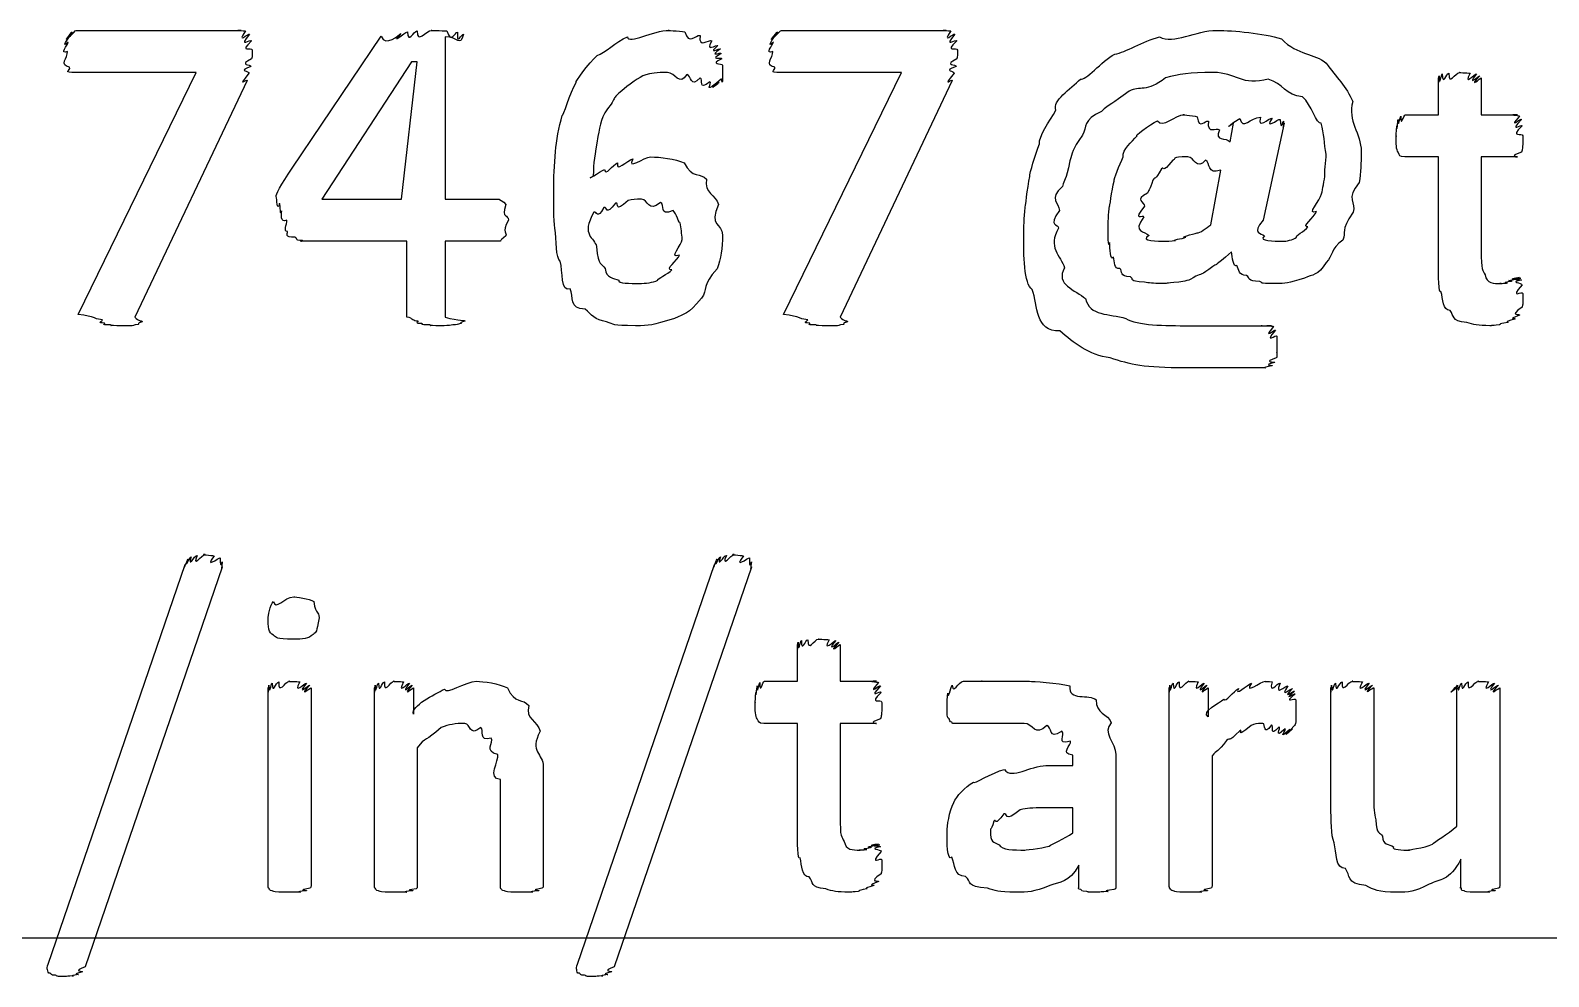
# Model space of a CAD drawing. Header units: millimetres. Extents: x 0 to 216, y 0 to 279.
# Drawn here: x 102 to 114.69, y 249.26 to 257.18 of the extents above; entities that cross this region are included whole.
import ezdxf

# ---------------------------------------------------------------- set-up
doc = ezdxf.new("R2010")
doc.units = ezdxf.units.MM
doc.layers.get('0').update_dxf_attribs({"linetype": 'CONTINUOUS'})

msp = doc.modelspace()

# ---------------------------------------------------------------- linework, layer by layer
at = {"color": 0}
for p, q in [((102.383, 257.176), (103.761, 257.176)), ((104.188, 256.024), (104.932, 257.127)), ((105.467, 257.121), (105.467, 255.765)), ((108.279, 257.176), (109.657, 257.176)), ((103.855, 257.011), (103.855, 257.011)), ((109.751, 257.011), (109.751, 257.011)), ((103.386, 256.824), (102.383, 256.824)), ((102.399, 254.801), (103.386, 256.824)), ((105.186, 256.912), (104.436, 255.765)), ((105.103, 255.765), (105.235, 256.912)), ((105.235, 256.912), (105.186, 256.912)), ((109.282, 256.824), (108.279, 256.824)), ((108.296, 254.801), (109.282, 256.824)), ((103.811, 256.757), (102.873, 254.779)), ((109.707, 256.757), (108.77, 254.779)), ((113.772, 256.471), (113.772, 256.78)), ((114.131, 256.78), (114.131, 256.471)), ((113.497, 256.471), (113.772, 256.471)), ((114.131, 256.471), (114.434, 256.471)), ((112.03, 256.245), (112.058, 256.399)), ((112.482, 256.399), (112.306, 255.589)), ((113.127, 256.162), (113.127, 256.162)), ((113.772, 256.118), (113.491, 256.118)), ((113.772, 255.225), (113.772, 256.118)), ((114.434, 256.118), (114.131, 256.118)), ((114.131, 256.118), (114.131, 255.346)), ((111.87, 255.55), (111.953, 256.008)), ((104.436, 255.765), (105.103, 255.765)), ((105.467, 255.765), (105.919, 255.765)), ((105.996, 255.589), (105.996, 255.589)), ((107.45, 255.429), (107.45, 255.429)), ((107.786, 255.468), (107.786, 255.468)), ((105.147, 255.413), (104.309, 255.413)), ((105.147, 254.779), (105.147, 255.413)), ((105.919, 255.413), (105.467, 255.413)), ((105.467, 255.413), (105.467, 254.779)), ((114.478, 254.977), (114.478, 254.977))]:
    msp.add_line(p, q, dxfattribs=at)
at = {"color": 152}
for p, q in [((102.149, 249.37), (103.295, 252.71)), ((103.604, 252.688), (102.457, 249.348)), ((106.573, 249.37), (107.72, 252.71)), ((108.029, 252.688), (106.882, 249.348)), ((104.413, 252.264), (104.413, 252.264)), ((108.413, 251.734), (108.413, 252.043)), ((108.771, 252.043), (108.771, 251.734)), ((108.137, 251.734), (108.413, 251.734)), ((108.771, 251.734), (109.075, 251.734)), ((103.988, 250.026), (103.988, 251.679)), ((104.346, 251.679), (104.346, 250.026)), ((104.877, 250.026), (104.877, 251.679)), ((105.202, 251.679), (105.202, 251.459)), ((111.522, 250.026), (111.522, 251.679)), ((111.847, 251.679), (111.847, 251.437)), ((112.874, 250.693), (112.874, 251.679)), ((113.232, 251.679), (113.232, 250.792)), ((113.926, 250.522), (113.926, 251.679)), ((114.285, 251.679), (114.285, 250.026)), ((112.58, 251.497), (112.58, 251.497)), ((108.413, 251.382), (108.132, 251.382)), ((108.413, 250.489), (108.413, 251.382)), ((109.075, 251.382), (108.771, 251.382)), ((108.771, 251.382), (108.771, 250.61)), ((105.235, 251.178), (105.235, 250.026)), ((110.717, 251.029), (110.717, 251.117)), ((111.075, 251.123), (111.075, 250.026)), ((111.88, 251.112), (111.88, 250.026)), ((106.288, 251.018), (106.288, 250.026)), ((110.491, 251.029), (110.717, 251.029)), ((105.93, 250.026), (105.93, 250.913)), ((110.717, 250.676), (110.48, 250.676)), ((110.717, 250.467), (110.717, 250.676)), ((109.119, 250.241), (109.119, 250.241)), ((113.96, 250.026), (113.96, 250.246)), ((110.767, 250.026), (110.767, 250.197)), ((61.0306, 249.59), (154.869, 249.59))]:
    msp.add_line(p, q, dxfattribs=at)
at = {"color": 0}
for points in [[(102.311, 257), (102.237, 256.97), (102.313, 257.055), (102.316, 257.077)], [(102.316, 257.077), (102.245, 257.014), (102.324, 257.117), (102.328, 257.132)], [(102.328, 257.132), (102.256, 257.044), (102.342, 257.157), (102.35, 257.165)], [(102.35, 257.165), (102.274, 257.058), (102.372, 257.176), (102.383, 257.176)], [(103.761, 257.176), (103.689, 257.176), (103.788, 257.174), (103.799, 257.171)], [(103.799, 257.171), (103.714, 257.051), (103.824, 257.157), (103.832, 257.143)], [(103.832, 257.143), (103.729, 257.022), (103.845, 257.11), (103.849, 257.088)], [(103.849, 257.088), (103.736, 256.981), (103.855, 257.044), (103.855, 257.011)], [(104.932, 257.127), (104.971, 257.033), (105.082, 257.14), (105.097, 257.149)], [(105.097, 257.149), (105, 257.047), (105.131, 257.161), (105.152, 257.165)], [(105.152, 257.165), (105.161, 257.055), (105.202, 257.171), (105.235, 257.171)], [(105.235, 257.171), (105.227, 257.058), (105.308, 257.176), (105.356, 257.176)], [(105.356, 257.176), (105.324, 257.176), (105.446, 257.174), (105.483, 257.171)], [(105.621, 257.143), (105.584, 257.029), (105.584, 257.128), (105.467, 257.121)], [(105.483, 257.171), (105.514, 257.055), (105.549, 257.167), (105.572, 257.16)], [(105.572, 257.16), (105.558, 257.044), (105.61, 257.15), (105.621, 257.143)], [(106.739, 256.967), (106.805, 256.985), (106.893, 257.084), (106.992, 257.121)], [(106.992, 257.121), (107.003, 257.058), (107.207, 257.176), (107.34, 257.176)], [(107.34, 257.176), (107.297, 257.176), (107.428, 257.172), (107.472, 257.165)], [(107.472, 257.165), (107.506, 257.044), (107.561, 257.146), (107.599, 257.132)], [(107.599, 257.132), (107.583, 257.018), (107.672, 257.106), (107.698, 257.088)], [(107.698, 257.088), (107.634, 256.985), (107.739, 257.061), (107.748, 257.05)], [(108.208, 257), (108.133, 256.97), (108.209, 257.055), (108.213, 257.077)], [(108.213, 257.077), (108.142, 257.014), (108.22, 257.117), (108.224, 257.132)], [(108.224, 257.132), (108.152, 257.044), (108.238, 257.157), (108.246, 257.165)], [(108.246, 257.165), (108.17, 257.058), (108.268, 257.176), (108.279, 257.176)], [(109.657, 257.176), (109.586, 257.176), (109.685, 257.174), (109.696, 257.171)], [(109.696, 257.171), (109.611, 257.051), (109.721, 257.157), (109.729, 257.143)], [(109.729, 257.143), (109.626, 257.022), (109.741, 257.11), (109.746, 257.088)], [(109.746, 257.088), (109.633, 256.981), (109.751, 257.044), (109.751, 257.011)], [(111.066, 256.978), (111.157, 256.989), (111.3, 257.088), (111.441, 257.121)], [(111.441, 257.121), (111.558, 257.058), (111.744, 257.176), (111.92, 257.176)], [(111.92, 257.176), (112.061, 257.176), (112.309, 257.152), (112.46, 257.105)], [(112.46, 257.105), (112.598, 256.963), (112.736, 256.989), (112.835, 256.901)], [(102.328, 256.868), (102.237, 256.886), (102.311, 256.945), (102.311, 257)], [(103.849, 256.939), (103.733, 256.879), (103.846, 256.895), (103.843, 256.873)], [(103.855, 257.011), (103.855, 256.923), (103.852, 256.962), (103.849, 256.939)], [(106.562, 256.741), (106.547, 256.738), (106.668, 256.903), (106.739, 256.967)], [(107.748, 257.05), (107.654, 256.967), (107.765, 257.033), (107.769, 257.022)], [(107.769, 257.022), (107.661, 256.945), (107.775, 256.997), (107.775, 256.983)], [(107.775, 256.983), (107.665, 256.919), (107.781, 256.957), (107.781, 256.939)], [(107.781, 256.939), (107.667, 256.886), (107.786, 256.906), (107.786, 256.884)], [(108.224, 256.868), (108.133, 256.886), (108.208, 256.945), (108.208, 257)], [(109.746, 256.939), (109.63, 256.879), (109.743, 256.895), (109.74, 256.873)], [(109.751, 257.011), (109.751, 256.923), (109.748, 256.962), (109.746, 256.939)], [(110.779, 256.769), (110.819, 256.749), (110.956, 256.919), (111.066, 256.978)], [(102.383, 256.824), (102.259, 256.824), (102.339, 256.837), (102.328, 256.868)], [(103.827, 256.818), (103.714, 256.683), (103.817, 256.78), (103.811, 256.757)], [(103.843, 256.873), (103.725, 256.837), (103.834, 256.836), (103.827, 256.818)], [(107.328, 256.824), (107.138, 256.824), (107.127, 256.799), (107.047, 256.752)], [(107.488, 256.807), (107.425, 256.705), (107.39, 256.824), (107.328, 256.824)], [(107.786, 256.884), (107.786, 256.83), (107.786, 256.825), (107.786, 256.807)], [(108.279, 256.824), (108.155, 256.824), (108.235, 256.837), (108.224, 256.868)], [(109.723, 256.818), (109.611, 256.683), (109.714, 256.78), (109.707, 256.757)], [(109.74, 256.873), (109.621, 256.837), (109.73, 256.836), (109.723, 256.818)], [(111.893, 256.824), (111.683, 256.824), (111.607, 256.808), (111.49, 256.78)], [(112.35, 256.769), (112.135, 256.705), (112.076, 256.824), (111.893, 256.824)], [(112.835, 256.901), (112.914, 256.786), (113.007, 256.705), (113.056, 256.581)], [(113.778, 256.796), (113.783, 256.694), (113.794, 256.808), (113.805, 256.813)], [(113.805, 256.813), (113.808, 256.702), (113.838, 256.818), (113.86, 256.818)], [(113.86, 256.818), (113.856, 256.705), (113.915, 256.824), (113.949, 256.824)], [(113.949, 256.824), (113.926, 256.824), (114.015, 256.821), (114.037, 256.818)], [(114.037, 256.818), (113.973, 256.702), (114.081, 256.815), (114.092, 256.813)], [(114.092, 256.813), (113.999, 256.694), (114.115, 256.803), (114.119, 256.796)], [(106.446, 256.465), (106.452, 256.449), (106.514, 256.655), (106.562, 256.741)], [(107.047, 256.752), (106.863, 256.61), (106.905, 256.639), (106.855, 256.559)], [(107.599, 256.78), (107.513, 256.687), (107.532, 256.799), (107.488, 256.807)], [(107.681, 256.746), (107.576, 256.665), (107.632, 256.769), (107.599, 256.78)], [(107.737, 256.735), (107.623, 256.647), (107.706, 256.738), (107.681, 256.746)], [(107.758, 256.741), (107.646, 256.647), (107.748, 256.735), (107.737, 256.735)], [(107.775, 256.769), (107.656, 256.658), (107.765, 256.748), (107.758, 256.741)], [(107.786, 256.807), (107.786, 256.68), (107.782, 256.78), (107.775, 256.769)], [(110.575, 256.509), (110.539, 256.588), (110.698, 256.687), (110.779, 256.769)], [(111.49, 256.78), (111.333, 256.65), (111.275, 256.716), (111.187, 256.669)], [(112.637, 256.62), (112.495, 256.632), (112.471, 256.731), (112.35, 256.769)], [(113.772, 256.78), (113.772, 256.68), (113.774, 256.788), (113.778, 256.796)], [(114.119, 256.796), (114.011, 256.68), (114.131, 256.782), (114.131, 256.78)], [(106.855, 256.559), (106.764, 256.451), (106.769, 256.391), (106.744, 256.289)], [(111.187, 256.669), (111.04, 256.555), (111.022, 256.565), (110.956, 256.498)], [(112.791, 256.399), (112.755, 256.389), (112.71, 256.556), (112.637, 256.62)], [(113.056, 256.581), (113.009, 256.418), (113.127, 256.316), (113.127, 256.162)], [(106.391, 256.162), (106.397, 256.253), (106.42, 256.369), (106.446, 256.465)], [(110.437, 256.228), (110.429, 256.286), (110.52, 256.417), (110.575, 256.509)], [(110.956, 256.498), (110.793, 256.427), (110.84, 256.369), (110.796, 256.3)], [(111.424, 256.421), (111.47, 256.352), (111.565, 256.471), (111.65, 256.471)], [(111.65, 256.471), (111.591, 256.471), (111.722, 256.465), (111.755, 256.454)], [(111.755, 256.454), (111.774, 256.334), (111.818, 256.433), (111.849, 256.416)], [(112.058, 256.399), (111.95, 256.323), (112.083, 256.43), (112.113, 256.438)], [(112.113, 256.438), (112.131, 256.339), (112.203, 256.449), (112.284, 256.449)], [(112.284, 256.449), (112.252, 256.339), (112.357, 256.446), (112.383, 256.443)], [(112.383, 256.443), (112.308, 256.334), (112.434, 256.439), (112.449, 256.432)], [(112.449, 256.432), (112.455, 256.323), (112.473, 256.423), (112.477, 256.416)], [(113.425, 256.377), (113.426, 256.312), (113.432, 256.417), (113.436, 256.432)], [(113.436, 256.432), (113.437, 256.341), (113.45, 256.456), (113.458, 256.46)], [(113.458, 256.46), (113.455, 256.352), (113.482, 256.471), (113.497, 256.471)], [(114.434, 256.471), (114.337, 256.471), (114.446, 256.467), (114.45, 256.46)], [(114.45, 256.46), (114.348, 256.341), (114.463, 256.446), (114.467, 256.432)], [(114.467, 256.432), (114.356, 256.312), (114.472, 256.399), (114.472, 256.377)], [(111.253, 256.294), (111.22, 256.286), (111.358, 256.388), (111.424, 256.421)], [(111.849, 256.416), (111.838, 256.297), (111.912, 256.373), (111.942, 256.344)], [(111.942, 256.344), (111.895, 256.242), (112, 256.285), (112.03, 256.245)], [(112.477, 256.416), (112.466, 256.312), (112.485, 256.406), (112.482, 256.399)], [(112.835, 256.14), (112.814, 256.224), (112.82, 256.318), (112.791, 256.399)], [(113.419, 256.294), (113.419, 256.268), (113.421, 256.355), (113.425, 256.377)], [(114.472, 256.377), (114.359, 256.268), (114.478, 256.328), (114.478, 256.294)], [(106.744, 256.289), (106.717, 256.129), (106.708, 256.075), (106.706, 255.958)], [(110.355, 255.953), (110.356, 255.982), (110.4, 256.136), (110.437, 256.228)], [(110.796, 256.3), (110.705, 256.169), (110.716, 256.158), (110.691, 256.085)], [(111.137, 256.118), (111.128, 256.184), (111.209, 256.242), (111.253, 256.294)], [(113.436, 256.157), (113.419, 256.173), (113.419, 256.231), (113.419, 256.294)], [(114.478, 256.294), (114.478, 256.173), (114.474, 256.185), (114.467, 256.157)], [(106.375, 255.854), (106.375, 255.927), (106.38, 256.059), (106.391, 256.162)], [(106.799, 256.013), (106.808, 255.953), (106.868, 256.053), (106.91, 256.068)], [(106.91, 256.068), (106.889, 255.982), (106.992, 256.093), (107.036, 256.101)], [(107.036, 256.101), (106.981, 256), (107.133, 256.118), (107.185, 256.118)], [(107.185, 256.118), (107.264, 256.118), (107.392, 256.101), (107.466, 256.068)], [(107.466, 256.068), (107.532, 255.933), (107.605, 255.989), (107.654, 255.931)], [(110.691, 256.085), (110.654, 255.904), (110.644, 255.939), (110.63, 255.87)], [(111.06, 255.914), (111.062, 255.933), (111.104, 256.052), (111.137, 256.118)], [(111.551, 256.091), (111.452, 255.964), (111.482, 256.048), (111.457, 256.019)], [(111.677, 256.118), (111.529, 256.118), (111.591, 256.109), (111.551, 256.091)], [(111.826, 256.091), (111.745, 256), (111.733, 256.118), (111.677, 256.118)], [(111.953, 256.008), (111.833, 255.964), (111.87, 256.071), (111.826, 256.091)], [(112.824, 255.975), (112.814, 255.964), (112.835, 256.088), (112.835, 256.14)], [(113.127, 256.162), (113.127, 256.063), (113.122, 255.991), (113.111, 255.903)], [(113.491, 256.118), (113.444, 256.118), (113.45, 256.13), (113.436, 256.157)], [(114.467, 256.157), (114.346, 256.118), (114.447, 256.118), (114.434, 256.118)], [(104.056, 255.787), (104.049, 255.798), (104.092, 255.884), (104.188, 256.024)], [(106.706, 255.958), (106.624, 255.911), (106.766, 255.994), (106.799, 256.013)], [(107.654, 255.931), (107.628, 255.816), (107.734, 255.801), (107.753, 255.721)], [(110.316, 255.694), (110.319, 255.68), (110.335, 255.86), (110.355, 255.953)], [(111.385, 255.925), (111.359, 255.834), (111.353, 255.851), (111.341, 255.815)], [(111.457, 256.019), (111.399, 255.909), (111.408, 255.961), (111.385, 255.925)], [(112.796, 255.809), (112.804, 255.849), (112.82, 255.919), (112.824, 255.975)], [(106.386, 255.523), (106.375, 255.589), (106.375, 255.735), (106.375, 255.854)], [(110.63, 255.87), (110.506, 255.765), (110.605, 255.734), (110.603, 255.671)], [(111.022, 255.71), (111.024, 255.677), (111.041, 255.844), (111.06, 255.914)], [(111.341, 255.815), (111.22, 255.761), (111.321, 255.741), (111.314, 255.705)], [(112.752, 255.661), (112.66, 255.625), (112.786, 255.757), (112.796, 255.809)], [(113.111, 255.903), (112.991, 255.772), (113.086, 255.735), (113.061, 255.655)], [(104.083, 255.732), (104.062, 255.647), (104.062, 255.772), (104.056, 255.787)], [(104.1, 255.666), (104.085, 255.607), (104.094, 255.713), (104.083, 255.732)], [(105.919, 255.765), (105.908, 255.765), (105.959, 255.75), (105.974, 255.721)], [(105.974, 255.721), (105.937, 255.589), (105.996, 255.647), (105.996, 255.589)], [(106.794, 255.694), (106.741, 255.589), (106.736, 255.669), (106.711, 255.655)], [(106.893, 255.732), (106.805, 255.614), (106.827, 255.707), (106.794, 255.694)], [(106.998, 255.754), (106.871, 255.636), (106.926, 255.743), (106.893, 255.732)], [(107.108, 255.765), (107.061, 255.765), (107.033, 255.761), (106.998, 255.754)], [(107.268, 255.738), (107.16, 255.647), (107.17, 255.765), (107.108, 255.765)], [(107.373, 255.671), (107.249, 255.614), (107.312, 255.723), (107.268, 255.738)], [(107.433, 255.567), (107.422, 255.559), (107.401, 255.645), (107.373, 255.671)], [(107.753, 255.721), (107.667, 255.541), (107.786, 255.559), (107.786, 255.468)], [(110.305, 255.478), (110.305, 255.519), (110.308, 255.612), (110.316, 255.694)], [(110.603, 255.671), (110.5, 255.525), (110.597, 255.563), (110.597, 255.523)], [(111.011, 255.539), (111.011, 255.548), (111.014, 255.647), (111.022, 255.71)], [(111.314, 255.705), (111.209, 255.574), (111.308, 255.641), (111.308, 255.616)], [(104.144, 255.589), (104.085, 255.559), (104.1, 255.644), (104.1, 255.666)], [(104.15, 255.495), (104.114, 255.492), (104.144, 255.552), (104.144, 255.589)], [(105.996, 255.589), (105.937, 255.475), (105.988, 255.49), (105.974, 255.457)], [(106.711, 255.655), (106.598, 255.459), (106.718, 255.446), (106.733, 255.368)], [(107.45, 255.429), (107.444, 255.475), (107.444, 255.525), (107.433, 255.567)], [(111.308, 255.616), (111.209, 255.481), (111.322, 255.498), (111.353, 255.462)], [(111.755, 255.484), (111.778, 255.478), (111.829, 255.524), (111.87, 255.55)], [(112.306, 255.589), (112.208, 255.47), (112.291, 255.486), (112.317, 255.457)], [(112.681, 255.534), (112.623, 255.53), (112.733, 255.612), (112.752, 255.661)], [(113.061, 255.655), (112.943, 255.492), (113.009, 255.496), (112.973, 255.423)], [(104.21, 255.446), (104.122, 255.446), (104.152, 255.473), (104.15, 255.495)], [(104.276, 255.418), (104.195, 255.423), (104.246, 255.434), (104.21, 255.446)], [(104.309, 255.413), (104.213, 255.413), (104.287, 255.414), (104.276, 255.418)], [(105.974, 255.457), (105.911, 255.413), (105.944, 255.413), (105.919, 255.413)], [(106.43, 255.247), (106.393, 255.269), (106.397, 255.423), (106.386, 255.523)], [(107.428, 255.297), (107.326, 255.261), (107.45, 255.385), (107.45, 255.429)], [(107.786, 255.468), (107.786, 255.349), (107.771, 255.272), (107.742, 255.181)], [(110.377, 255.01), (110.305, 255.049), (110.305, 255.305), (110.305, 255.478)], [(110.597, 255.523), (110.5, 255.364), (110.614, 255.291), (110.647, 255.192)], [(111.022, 255.402), (111.011, 255.331), (111.011, 255.491), (111.011, 255.539)], [(111.353, 255.462), (111.267, 255.413), (111.429, 255.413), (111.496, 255.413)], [(111.496, 255.413), (111.476, 255.413), (111.547, 255.414), (111.573, 255.418)], [(111.573, 255.418), (111.531, 255.423), (111.631, 255.434), (111.661, 255.446)], [(111.661, 255.446), (111.591, 255.446), (111.722, 255.469), (111.755, 255.484)], [(112.317, 255.457), (112.263, 255.413), (112.397, 255.413), (112.471, 255.413)], [(112.471, 255.413), (112.499, 255.413), (112.554, 255.423), (112.587, 255.446)], [(112.587, 255.446), (112.568, 255.457), (112.655, 255.496), (112.681, 255.534)], [(112.973, 255.423), (112.869, 255.349), (112.89, 255.291), (112.835, 255.236)], [(106.733, 255.368), (106.75, 255.192), (106.775, 255.233), (106.805, 255.186)], [(107.362, 255.175), (107.297, 255.173), (107.413, 255.253), (107.428, 255.297)], [(111.055, 255.28), (111.024, 255.243), (111.029, 255.357), (111.022, 255.402)], [(112.042, 255.324), (111.882, 255.188), (111.938, 255.236), (111.887, 255.203)], [(112.086, 255.209), (112.058, 255.192), (112.048, 255.28), (112.042, 255.324)], [(114.131, 255.346), (114.128, 255.155), (114.142, 255.178), (114.163, 255.131)], [(106.513, 255.016), (106.433, 254.982), (106.452, 255.162), (106.43, 255.247)], [(106.805, 255.186), (106.812, 255.1), (106.876, 255.109), (106.921, 255.087)], [(107.246, 255.087), (107.237, 255.1), (107.331, 255.138), (107.362, 255.175)], [(107.742, 255.181), (107.61, 255.049), (107.667, 255.007), (107.61, 254.938)], [(110.647, 255.192), (110.565, 255.049), (110.738, 255.006), (110.823, 254.933)], [(111.11, 255.186), (111.055, 255.173), (111.069, 255.247), (111.055, 255.28)], [(111.198, 255.115), (111.102, 255.118), (111.135, 255.16), (111.11, 255.186)], [(111.887, 255.203), (111.782, 255.122), (111.791, 255.142), (111.744, 255.12)], [(112.168, 255.126), (112.102, 255.126), (112.107, 255.175), (112.086, 255.209)], [(112.835, 255.236), (112.764, 255.122), (112.722, 255.137), (112.653, 255.104)], [(113.794, 254.993), (113.772, 254.963), (113.772, 255.137), (113.772, 255.225)], [(106.921, 255.087), (106.904, 255.06), (107.023, 255.06), (107.086, 255.06)], [(107.086, 255.06), (107.147, 255.06), (107.202, 255.068), (107.246, 255.087)], [(111.314, 255.071), (111.172, 255.078), (111.234, 255.095), (111.198, 255.115)], [(111.468, 255.06), (111.374, 255.06), (111.358, 255.063), (111.314, 255.071)], [(111.601, 255.071), (111.476, 255.06), (111.512, 255.06), (111.468, 255.06)], [(111.744, 255.12), (111.686, 255.078), (111.647, 255.082), (111.601, 255.071)], [(112.279, 255.076), (112.168, 255.082), (112.201, 255.104), (112.168, 255.126)], [(112.411, 255.06), (112.248, 255.06), (112.318, 255.065), (112.279, 255.076)], [(112.653, 255.104), (112.506, 255.06), (112.502, 255.06), (112.411, 255.06)], [(114.163, 255.131), (114.176, 255.06), (114.233, 255.06), (114.296, 255.06)], [(114.296, 255.06), (114.26, 255.06), (114.336, 255.061), (114.351, 255.065)], [(114.351, 255.065), (114.29, 255.071), (114.379, 255.078), (114.39, 255.082)], [(114.39, 255.082), (114.315, 255.082), (114.414, 255.094), (114.423, 255.098)], [(114.423, 255.098), (114.335, 255.093), (114.442, 255.109), (114.45, 255.109)], [(114.45, 255.109), (114.346, 255.093), (114.457, 255.107), (114.461, 255.104)], [(114.461, 255.104), (114.352, 255.089), (114.467, 255.098), (114.467, 255.087)], [(114.467, 255.087), (114.356, 255.071), (114.472, 255.066), (114.472, 255.049)], [(114.472, 255.049), (114.359, 254.917), (114.478, 255.006), (114.478, 254.977)], [(106.639, 254.845), (106.499, 254.846), (106.546, 254.949), (106.513, 255.016)], [(107.61, 254.938), (107.491, 254.791), (107.474, 254.812), (107.384, 254.768)], [(110.608, 254.663), (110.4, 254.656), (110.424, 254.874), (110.377, 255.01)], [(110.823, 254.933), (110.852, 254.787), (111.019, 254.808), (111.16, 254.768)], [(113.871, 254.834), (113.805, 254.835), (113.812, 254.93), (113.794, 254.993)], [(114.478, 254.977), (114.478, 254.839), (114.475, 254.89), (114.472, 254.861)], [(102.603, 254.757), (102.554, 254.754), (102.538, 254.786), (102.399, 254.801)], [(102.873, 254.779), (102.898, 254.74), (102.945, 254.751), (102.934, 254.74)], [(105.241, 254.745), (105.194, 254.743), (105.205, 254.768), (105.147, 254.779)], [(105.467, 254.779), (105.584, 254.743), (105.639, 254.757), (105.632, 254.745)], [(106.816, 254.74), (106.72, 254.754), (106.691, 254.801), (106.639, 254.845)], [(108.5, 254.757), (108.45, 254.754), (108.435, 254.786), (108.296, 254.801)], [(108.77, 254.779), (108.795, 254.74), (108.841, 254.751), (108.831, 254.74)], [(114.009, 254.734), (113.874, 254.747), (113.907, 254.79), (113.871, 254.834)], [(114.45, 254.795), (114.335, 254.754), (114.429, 254.773), (114.411, 254.762)], [(114.472, 254.861), (114.352, 254.78), (114.461, 254.809), (114.45, 254.795)], [(102.62, 254.729), (102.549, 254.729), (102.603, 254.745), (102.603, 254.757)], [(102.669, 254.713), (102.572, 254.714), (102.631, 254.721), (102.62, 254.729)], [(102.769, 254.707), (102.62, 254.707), (102.694, 254.708), (102.669, 254.713)], [(102.851, 254.707), (102.81, 254.707), (102.802, 254.707), (102.769, 254.707)], [(102.901, 254.718), (102.854, 254.71), (102.873, 254.71), (102.851, 254.707)], [(102.934, 254.74), (102.88, 254.721), (102.915, 254.725), (102.901, 254.718)], [(105.274, 254.724), (105.205, 254.725), (105.248, 254.737), (105.241, 254.745)], [(105.34, 254.713), (105.238, 254.714), (105.292, 254.719), (105.274, 254.724)], [(105.434, 254.707), (105.29, 254.707), (105.365, 254.708), (105.34, 254.713)], [(105.533, 254.713), (105.485, 254.707), (105.474, 254.707), (105.434, 254.707)], [(105.599, 254.724), (105.54, 254.714), (105.562, 254.715), (105.533, 254.713)], [(105.632, 254.745), (105.569, 254.725), (105.613, 254.73), (105.599, 254.724)], [(107.059, 254.707), (106.856, 254.707), (106.885, 254.718), (106.816, 254.74)], [(107.384, 254.768), (107.191, 254.707), (107.182, 254.707), (107.059, 254.707)], [(108.516, 254.729), (108.446, 254.729), (108.5, 254.745), (108.5, 254.757)], [(108.566, 254.713), (108.468, 254.714), (108.527, 254.721), (108.516, 254.729)], [(108.665, 254.707), (108.516, 254.707), (108.591, 254.708), (108.566, 254.713)], [(108.748, 254.707), (108.707, 254.707), (108.698, 254.707), (108.665, 254.707)], [(108.797, 254.718), (108.751, 254.71), (108.77, 254.71), (108.748, 254.707)], [(108.831, 254.74), (108.777, 254.721), (108.811, 254.725), (108.797, 254.718)], [(111.027, 254.437), (110.852, 254.462), (110.719, 254.564), (110.608, 254.663)], [(111.16, 254.768), (111.253, 254.707), (111.481, 254.707), (111.694, 254.707)], [(111.694, 254.707), (111.683, 254.707), (111.882, 254.707), (111.959, 254.707)], [(111.959, 254.707), (111.955, 254.707), (112.103, 254.707), (112.163, 254.707)], [(112.163, 254.707), (112.19, 254.707), (112.267, 254.707), (112.3, 254.707)], [(112.3, 254.707), (112.259, 254.707), (112.363, 254.707), (112.378, 254.707)], [(112.378, 254.707), (112.281, 254.707), (112.39, 254.706), (112.394, 254.701)], [(112.394, 254.701), (112.292, 254.579), (112.407, 254.684), (112.411, 254.669)], [(112.411, 254.669), (112.303, 254.55), (112.422, 254.638), (112.422, 254.619)], [(114.202, 254.707), (114.103, 254.707), (114.064, 254.715), (114.009, 254.734)], [(114.279, 254.713), (114.202, 254.707), (114.227, 254.707), (114.202, 254.707)], [(114.351, 254.734), (114.253, 254.718), (114.304, 254.719), (114.279, 254.713)], [(114.411, 254.762), (114.297, 254.732), (114.373, 254.742), (114.351, 254.734)], [(112.422, 254.619), (112.422, 254.508), (112.422, 254.572), (112.422, 254.542)], [(112.422, 254.542), (112.422, 254.453), (112.422, 254.496), (112.422, 254.481)], [(111.656, 254.354), (111.311, 254.354), (111.199, 254.382), (111.027, 254.437)], [(112.405, 254.398), (112.29, 254.374), (112.394, 254.379), (112.383, 254.371)], [(112.416, 254.437), (112.296, 254.395), (112.408, 254.409), (112.405, 254.398)], [(112.422, 254.481), (112.422, 254.42), (112.419, 254.448), (112.416, 254.437)], [(111.937, 254.354), (111.778, 254.354), (111.758, 254.354), (111.656, 254.354)], [(112.163, 254.354), (112.069, 254.354), (112.025, 254.354), (111.937, 254.354)], [(112.317, 254.354), (112.197, 254.354), (112.229, 254.354), (112.163, 254.354)], [(112.383, 254.371), (112.27, 254.354), (112.353, 254.354), (112.317, 254.354)]]:
    msp.add_open_spline(points, degree=3, dxfattribs=at)
at = {"color": 152}
for points in [[(103.295, 252.71), (103.269, 252.639), (103.309, 252.743), (103.317, 252.754)], [(103.317, 252.754), (103.284, 252.661), (103.334, 252.772), (103.344, 252.776)], [(103.344, 252.776), (103.309, 252.671), (103.375, 252.787), (103.394, 252.787)], [(103.394, 252.787), (103.346, 252.674), (103.434, 252.793), (103.46, 252.793)], [(103.46, 252.793), (103.405, 252.793), (103.518, 252.789), (103.537, 252.782)], [(103.537, 252.782), (103.445, 252.663), (103.576, 252.772), (103.587, 252.765)], [(103.587, 252.765), (103.584, 252.65), (103.604, 252.746), (103.604, 252.732)], [(107.72, 252.71), (107.694, 252.639), (107.734, 252.743), (107.742, 252.754)], [(107.742, 252.754), (107.709, 252.661), (107.758, 252.772), (107.769, 252.776)], [(107.769, 252.776), (107.734, 252.671), (107.8, 252.787), (107.819, 252.787)], [(107.819, 252.787), (107.771, 252.674), (107.859, 252.793), (107.885, 252.793)], [(107.885, 252.793), (107.83, 252.793), (107.943, 252.789), (107.962, 252.782)], [(107.962, 252.782), (107.87, 252.663), (108.001, 252.772), (108.012, 252.765)], [(108.012, 252.765), (108.009, 252.65), (108.029, 252.746), (108.029, 252.732)], [(103.604, 252.732), (103.589, 252.623), (103.607, 252.706), (103.604, 252.688)], [(108.029, 252.732), (108.013, 252.623), (108.031, 252.706), (108.029, 252.688)], [(103.988, 252.264), (103.988, 252.271), (104.002, 252.375), (104.032, 252.402)], [(104.032, 252.402), (104.05, 252.321), (104.122, 252.44), (104.203, 252.44)], [(104.203, 252.44), (104.211, 252.44), (104.338, 252.426), (104.369, 252.402)], [(104.369, 252.402), (104.388, 252.275), (104.413, 252.332), (104.413, 252.264)], [(104.032, 252.12), (103.988, 252.134), (103.988, 252.193), (103.988, 252.264)], [(104.413, 252.264), (104.388, 252.138), (104.396, 252.151), (104.363, 252.126)], [(104.198, 252.087), (104.046, 252.087), (104.061, 252.098), (104.032, 252.12)], [(104.363, 252.126), (104.326, 252.087), (104.278, 252.087), (104.198, 252.087)], [(108.413, 252.043), (108.413, 251.944), (108.414, 252.052), (108.418, 252.06)], [(108.418, 252.06), (108.424, 251.958), (108.435, 252.072), (108.446, 252.076)], [(108.446, 252.076), (108.449, 251.966), (108.479, 252.082), (108.501, 252.082)], [(108.501, 252.082), (108.497, 251.969), (108.556, 252.087), (108.59, 252.087)], [(108.59, 252.087), (108.567, 252.087), (108.656, 252.084), (108.678, 252.082)], [(108.678, 252.082), (108.614, 251.966), (108.722, 252.079), (108.733, 252.076)], [(108.733, 252.076), (108.64, 251.958), (108.756, 252.067), (108.76, 252.06)], [(108.76, 252.06), (108.651, 251.944), (108.771, 252.046), (108.771, 252.043)], [(104.076, 251.729), (104.072, 251.616), (104.132, 251.734), (104.165, 251.734)], [(104.165, 251.734), (104.142, 251.734), (104.231, 251.732), (104.253, 251.729)], [(104.96, 251.729), (104.954, 251.616), (105.009, 251.734), (105.042, 251.734)], [(105.042, 251.734), (105.016, 251.734), (105.097, 251.732), (105.12, 251.729)], [(105.461, 251.668), (105.472, 251.616), (105.639, 251.734), (105.731, 251.734)], [(105.731, 251.734), (105.784, 251.734), (105.92, 251.715), (105.99, 251.679)], [(108.099, 251.724), (108.096, 251.616), (108.122, 251.734), (108.137, 251.734)], [(109.075, 251.734), (108.978, 251.734), (109.087, 251.73), (109.091, 251.724)], [(109.708, 251.701), (109.711, 251.616), (109.758, 251.734), (109.802, 251.734)], [(109.802, 251.734), (109.799, 251.734), (109.897, 251.734), (109.957, 251.734)], [(109.957, 251.734), (109.918, 251.734), (110.078, 251.734), (110.144, 251.734)], [(110.144, 251.734), (110.171, 251.734), (110.283, 251.734), (110.353, 251.734)], [(110.353, 251.734), (110.373, 251.734), (110.597, 251.721), (110.69, 251.696)], [(111.604, 251.729), (111.599, 251.616), (111.654, 251.734), (111.687, 251.734)], [(111.687, 251.734), (111.661, 251.734), (111.742, 251.732), (111.765, 251.729)], [(112.211, 251.718), (112.139, 251.616), (112.29, 251.734), (112.327, 251.734)], [(112.327, 251.734), (112.308, 251.734), (112.36, 251.732), (112.382, 251.729)], [(112.968, 251.729), (112.958, 251.616), (113.018, 251.734), (113.056, 251.734)], [(113.056, 251.734), (113.028, 251.734), (113.116, 251.732), (113.138, 251.729)], [(114.02, 251.729), (114.012, 251.616), (114.071, 251.734), (114.108, 251.734)], [(114.108, 251.734), (114.082, 251.734), (114.169, 251.732), (114.191, 251.729)], [(103.988, 251.679), (103.988, 251.587), (103.989, 251.693), (103.994, 251.701)], [(103.994, 251.701), (103.999, 251.602), (104.01, 251.714), (104.021, 251.718)], [(104.021, 251.718), (104.024, 251.613), (104.054, 251.729), (104.076, 251.729)], [(104.253, 251.729), (104.189, 251.613), (104.297, 251.725), (104.308, 251.718)], [(104.308, 251.718), (104.215, 251.602), (104.331, 251.708), (104.335, 251.701)], [(104.335, 251.701), (104.226, 251.587), (104.346, 251.686), (104.346, 251.679)], [(104.877, 251.679), (104.877, 251.587), (104.878, 251.693), (104.883, 251.701)], [(104.883, 251.701), (104.884, 251.602), (104.895, 251.714), (104.91, 251.718)], [(104.91, 251.718), (104.913, 251.613), (104.94, 251.729), (104.96, 251.729)], [(105.12, 251.729), (105.06, 251.613), (105.158, 251.725), (105.169, 251.718)], [(105.169, 251.718), (105.082, 251.602), (105.187, 251.708), (105.191, 251.701)], [(105.191, 251.701), (105.093, 251.587), (105.202, 251.686), (105.202, 251.679)], [(105.202, 251.459), (105.181, 251.528), (105.376, 251.624), (105.461, 251.668)], [(105.99, 251.679), (106.046, 251.543), (106.123, 251.593), (106.167, 251.531)], [(108.06, 251.558), (108.06, 251.532), (108.061, 251.619), (108.066, 251.641)], [(108.066, 251.641), (108.067, 251.576), (108.073, 251.681), (108.077, 251.696)], [(108.077, 251.696), (108.078, 251.605), (108.09, 251.719), (108.099, 251.724)], [(109.091, 251.724), (108.989, 251.605), (109.104, 251.71), (109.107, 251.696)], [(109.107, 251.696), (108.997, 251.576), (109.113, 251.663), (109.113, 251.641)], [(109.113, 251.641), (109, 251.532), (109.119, 251.591), (109.119, 251.558)], [(109.664, 251.536), (109.664, 251.528), (109.666, 251.613), (109.67, 251.635)], [(109.67, 251.635), (109.675, 251.572), (109.689, 251.679), (109.708, 251.701)], [(110.69, 251.696), (110.675, 251.565), (110.855, 251.631), (110.91, 251.58)], [(111.522, 251.679), (111.522, 251.587), (111.523, 251.693), (111.528, 251.701)], [(111.528, 251.701), (111.529, 251.602), (111.54, 251.714), (111.555, 251.718)], [(111.555, 251.718), (111.558, 251.613), (111.585, 251.729), (111.604, 251.729)], [(111.765, 251.729), (111.705, 251.613), (111.803, 251.725), (111.814, 251.718)], [(111.814, 251.718), (111.727, 251.602), (111.832, 251.708), (111.836, 251.701)], [(111.836, 251.701), (111.738, 251.587), (111.847, 251.686), (111.847, 251.679)], [(111.979, 251.586), (111.988, 251.554), (112.063, 251.652), (112.101, 251.674)], [(112.101, 251.674), (112.062, 251.598), (112.174, 251.71), (112.211, 251.718)], [(112.382, 251.729), (112.352, 251.613), (112.426, 251.725), (112.448, 251.718)], [(112.448, 251.718), (112.4, 251.598), (112.495, 251.703), (112.514, 251.696)], [(112.514, 251.696), (112.437, 251.583), (112.544, 251.681), (112.553, 251.674)], [(112.553, 251.674), (112.451, 251.569), (112.565, 251.659), (112.569, 251.652)], [(112.569, 251.652), (112.459, 251.558), (112.575, 251.641), (112.575, 251.63)], [(112.575, 251.63), (112.462, 251.536), (112.58, 251.602), (112.58, 251.58)], [(112.874, 251.679), (112.874, 251.587), (112.875, 251.693), (112.879, 251.701)], [(112.879, 251.701), (112.885, 251.602), (112.897, 251.714), (112.912, 251.718)], [(112.912, 251.718), (112.914, 251.613), (112.945, 251.729), (112.968, 251.729)], [(113.138, 251.729), (113.072, 251.613), (113.178, 251.725), (113.193, 251.718)], [(113.193, 251.718), (113.101, 251.602), (113.217, 251.708), (113.221, 251.701)], [(113.221, 251.701), (113.112, 251.591), (113.232, 251.69), (113.232, 251.679)], [(113.926, 251.679), (113.811, 251.587), (113.928, 251.693), (113.932, 251.701)], [(113.932, 251.701), (113.939, 251.602), (113.95, 251.714), (113.965, 251.718)], [(113.965, 251.718), (113.968, 251.613), (113.998, 251.729), (114.02, 251.729)], [(114.191, 251.729), (114.126, 251.613), (114.23, 251.725), (114.241, 251.718)], [(114.241, 251.718), (114.153, 251.602), (114.265, 251.708), (114.274, 251.701)], [(114.274, 251.701), (114.166, 251.587), (114.285, 251.686), (114.285, 251.679)], [(106.167, 251.531), (106.134, 251.422), (106.241, 251.4), (106.261, 251.316)], [(108.077, 251.42), (108.06, 251.437), (108.06, 251.495), (108.06, 251.558)], [(109.119, 251.558), (109.119, 251.437), (109.115, 251.449), (109.107, 251.42)], [(109.664, 251.47), (109.664, 251.462), (109.664, 251.514), (109.664, 251.536)], [(110.91, 251.58), (110.906, 251.462), (111.011, 251.465), (111.037, 251.387)], [(111.847, 251.437), (111.786, 251.481), (111.938, 251.549), (111.979, 251.586)], [(112.58, 251.58), (112.58, 251.495), (112.58, 251.533), (112.58, 251.497)], [(112.58, 251.497), (112.58, 251.426), (112.58, 251.437), (112.58, 251.415)], [(105.632, 251.382), (105.549, 251.382), (105.5, 251.371), (105.434, 251.349)], [(105.765, 251.349), (105.666, 251.263), (105.683, 251.382), (105.632, 251.382)], [(108.132, 251.382), (108.085, 251.382), (108.09, 251.394), (108.077, 251.42)], [(109.107, 251.42), (108.986, 251.382), (109.088, 251.382), (109.075, 251.382)], [(109.681, 251.42), (109.667, 251.422), (109.667, 251.45), (109.664, 251.47)], [(109.703, 251.393), (109.682, 251.395), (109.688, 251.409), (109.681, 251.42)], [(109.73, 251.382), (109.697, 251.382), (109.71, 251.385), (109.703, 251.393)], [(109.802, 251.382), (109.722, 251.382), (109.744, 251.382), (109.73, 251.382)], [(109.923, 251.382), (109.788, 251.382), (109.835, 251.382), (109.802, 251.382)], [(110.089, 251.382), (110.002, 251.382), (109.97, 251.382), (109.923, 251.382)], [(110.309, 251.382), (110.13, 251.382), (110.155, 251.382), (110.089, 251.382)], [(110.497, 251.365), (110.403, 251.263), (110.382, 251.382), (110.309, 251.382)], [(110.623, 251.316), (110.505, 251.241), (110.548, 251.354), (110.497, 251.365)], [(111.037, 251.387), (110.957, 251.307), (111.075, 251.222), (111.075, 251.123)], [(112.206, 251.365), (112.065, 251.245), (112.145, 251.343), (112.112, 251.321)], [(112.305, 251.382), (112.245, 251.382), (112.238, 251.376), (112.206, 251.365)], [(112.376, 251.371), (112.305, 251.263), (112.329, 251.382), (112.305, 251.382)], [(112.442, 251.354), (112.352, 251.252), (112.401, 251.367), (112.376, 251.371)], [(112.492, 251.338), (112.389, 251.241), (112.46, 251.35), (112.442, 251.354)], [(112.569, 251.365), (112.451, 251.241), (112.559, 251.345), (112.553, 251.338)], [(112.58, 251.415), (112.58, 251.382), (112.576, 251.376), (112.569, 251.365)], [(105.434, 251.349), (105.303, 251.223), (105.304, 251.273), (105.235, 251.178)], [(105.853, 251.26), (105.739, 251.223), (105.8, 251.329), (105.765, 251.349)], [(105.908, 251.123), (105.788, 251.146), (105.877, 251.223), (105.853, 251.26)], [(106.261, 251.316), (106.17, 251.139), (106.288, 251.135), (106.288, 251.018)], [(110.695, 251.233), (110.571, 251.197), (110.657, 251.293), (110.623, 251.316)], [(110.717, 251.117), (110.601, 251.131), (110.709, 251.2), (110.695, 251.233)], [(112.001, 251.238), (111.922, 251.135), (111.924, 251.163), (111.88, 251.112)], [(112.112, 251.321), (111.999, 251.205), (112.042, 251.274), (112.001, 251.238)], [(112.53, 251.332), (112.418, 251.23), (112.506, 251.333), (112.492, 251.338)], [(112.553, 251.338), (112.44, 251.23), (112.542, 251.332), (112.53, 251.332)], [(105.93, 250.913), (105.814, 250.921), (105.922, 251.07), (105.908, 251.123)], [(109.885, 250.891), (109.881, 250.866), (110.041, 250.974), (110.144, 250.996)], [(110.144, 250.996), (110.205, 250.91), (110.362, 251.029), (110.491, 251.029)], [(109.72, 250.72), (109.741, 250.775), (109.814, 250.847), (109.885, 250.891)], [(109.664, 250.478), (109.664, 250.518), (109.682, 250.65), (109.72, 250.72)], [(113.232, 250.792), (113.229, 250.665), (113.237, 250.632), (113.249, 250.577)], [(108.771, 250.61), (108.768, 250.419), (108.782, 250.442), (108.804, 250.395)], [(110.138, 250.627), (110.061, 250.511), (110.074, 250.591), (110.056, 250.566)], [(110.276, 250.66), (110.134, 250.54), (110.174, 250.64), (110.138, 250.627)], [(110.48, 250.676), (110.366, 250.676), (110.334, 250.671), (110.276, 250.66)], [(112.901, 250.384), (112.874, 250.448), (112.874, 250.571), (112.874, 250.693)], [(108.435, 250.257), (108.413, 250.227), (108.413, 250.401), (108.413, 250.489)], [(109.703, 250.263), (109.664, 250.227), (109.664, 250.396), (109.664, 250.478)], [(110.056, 250.566), (110.024, 250.463), (110.028, 250.518), (110.028, 250.489)], [(110.028, 250.489), (110.024, 250.381), (110.051, 250.396), (110.1, 250.367)], [(110.519, 250.357), (110.531, 250.37), (110.647, 250.419), (110.717, 250.467)], [(113.249, 250.577), (113.255, 250.44), (113.282, 250.479), (113.304, 250.439)], [(113.723, 250.373), (113.736, 250.39), (113.852, 250.456), (113.926, 250.522)], [(108.804, 250.395), (108.817, 250.323), (108.873, 250.323), (108.937, 250.323)], [(108.992, 250.329), (108.931, 250.334), (109.019, 250.341), (109.031, 250.346)], [(109.031, 250.346), (108.956, 250.346), (109.055, 250.358), (109.063, 250.362)], [(109.063, 250.362), (108.975, 250.357), (109.083, 250.373), (109.091, 250.373)], [(109.091, 250.373), (108.986, 250.357), (109.098, 250.37), (109.102, 250.367)], [(109.102, 250.367), (108.993, 250.352), (109.107, 250.362), (109.107, 250.351)], [(109.107, 250.351), (108.997, 250.334), (109.113, 250.33), (109.113, 250.312)], [(110.1, 250.367), (110.123, 250.323), (110.222, 250.323), (110.315, 250.323)], [(110.315, 250.323), (110.289, 250.323), (110.455, 250.334), (110.519, 250.357)], [(112.995, 250.169), (112.91, 250.165), (112.919, 250.303), (112.901, 250.384)], [(113.304, 250.439), (113.304, 250.363), (113.36, 250.373), (113.397, 250.351)], [(113.397, 250.351), (113.377, 250.323), (113.477, 250.323), (113.53, 250.323)], [(113.53, 250.323), (113.494, 250.323), (113.659, 250.34), (113.723, 250.373)], [(108.512, 250.098), (108.446, 250.099), (108.453, 250.194), (108.435, 250.257)], [(108.937, 250.323), (108.901, 250.323), (108.977, 250.325), (108.992, 250.329)], [(109.113, 250.312), (109, 250.18), (109.119, 250.27), (109.119, 250.241)], [(109.119, 250.241), (109.119, 250.103), (109.116, 250.154), (109.113, 250.125)], [(109.819, 250.103), (109.72, 250.103), (109.732, 250.2), (109.703, 250.263)], [(113.96, 250.246), (113.862, 250.059), (113.783, 250.081), (113.695, 250.037)], [(108.65, 249.998), (108.515, 250.01), (108.548, 250.053), (108.512, 250.098)], [(109.113, 250.125), (108.993, 250.044), (109.102, 250.073), (109.091, 250.059)], [(110.001, 250.004), (109.819, 250.015), (109.869, 250.059), (109.819, 250.103)], [(110.767, 250.197), (110.678, 250.044), (110.612, 250.062), (110.524, 250.026)], [(113.166, 250.026), (112.998, 250.044), (113.039, 250.11), (112.995, 250.169)], [(103.994, 250.004), (103.988, 249.999), (103.988, 250.017), (103.988, 250.026)], [(104.021, 249.982), (103.999, 249.984), (104.001, 249.995), (103.994, 250.004)], [(104.076, 249.971), (104.024, 249.973), (104.035, 249.978), (104.021, 249.982)], [(104.165, 249.971), (104.072, 249.971), (104.101, 249.971), (104.076, 249.971)], [(104.253, 249.971), (104.142, 249.971), (104.2, 249.971), (104.165, 249.971)], [(104.308, 249.982), (104.189, 249.973), (104.278, 249.973), (104.253, 249.971)], [(104.335, 250.004), (104.215, 249.984), (104.322, 249.989), (104.308, 249.982)], [(104.346, 250.026), (104.344, 249.999), (104.342, 250.01), (104.335, 250.004)], [(104.883, 250.004), (104.877, 249.999), (104.877, 250.017), (104.877, 250.026)], [(104.91, 249.982), (104.888, 249.984), (104.889, 249.995), (104.883, 250.004)], [(104.965, 249.971), (104.913, 249.973), (104.924, 249.978), (104.91, 249.982)], [(105.053, 249.971), (104.961, 249.971), (104.99, 249.971), (104.965, 249.971)], [(105.142, 249.971), (105.031, 249.971), (105.089, 249.971), (105.053, 249.971)], [(105.197, 249.982), (105.078, 249.973), (105.166, 249.973), (105.142, 249.971)], [(105.224, 249.998), (105.104, 249.984), (105.21, 249.989), (105.197, 249.982)], [(105.235, 250.026), (105.233, 249.995), (105.231, 250.005), (105.224, 249.998)], [(105.935, 249.998), (105.931, 249.995), (105.93, 250.015), (105.93, 250.026)], [(105.963, 249.982), (105.942, 249.984), (105.942, 249.994), (105.935, 249.998)], [(106.018, 249.971), (105.968, 249.973), (105.977, 249.978), (105.963, 249.982)], [(106.112, 249.971), (106.015, 249.971), (106.043, 249.971), (106.018, 249.971)], [(106.194, 249.971), (106.086, 249.971), (106.145, 249.971), (106.112, 249.971)], [(106.25, 249.982), (106.134, 249.973), (106.219, 249.973), (106.194, 249.971)], [(106.277, 250.004), (106.159, 249.984), (106.263, 249.989), (106.25, 249.982)], [(106.288, 250.026), (106.288, 249.999), (106.284, 250.01), (106.277, 250.004)], [(108.843, 249.971), (108.744, 249.971), (108.705, 249.979), (108.65, 249.998)], [(108.92, 249.976), (108.843, 249.971), (108.868, 249.971), (108.843, 249.971)], [(108.992, 249.998), (108.894, 249.982), (108.945, 249.983), (108.92, 249.976)], [(109.052, 250.026), (108.938, 249.995), (109.014, 250.005), (108.992, 249.998)], [(109.091, 250.059), (108.975, 250.017), (109.07, 250.037), (109.052, 250.026)], [(110.243, 249.971), (110.079, 249.971), (110.074, 249.982), (110.001, 250.004)], [(110.524, 250.026), (110.383, 249.971), (110.342, 249.971), (110.243, 249.971)], [(110.783, 249.993), (110.751, 249.993), (110.767, 250.01), (110.767, 250.026)], [(110.833, 249.976), (110.774, 249.978), (110.794, 249.984), (110.783, 249.993)], [(110.921, 249.971), (110.818, 249.971), (110.855, 249.972), (110.833, 249.976)], [(111.009, 249.976), (110.895, 249.971), (110.961, 249.971), (110.921, 249.971)], [(111.059, 249.993), (110.935, 249.978), (111.031, 249.979), (111.009, 249.976)], [(111.075, 250.026), (111.075, 249.993), (111.07, 249.999), (111.059, 249.993)], [(111.528, 250.004), (111.522, 249.999), (111.522, 250.017), (111.522, 250.026)], [(111.555, 249.982), (111.533, 249.984), (111.534, 249.995), (111.528, 250.004)], [(111.61, 249.971), (111.558, 249.973), (111.569, 249.978), (111.555, 249.982)], [(111.698, 249.971), (111.606, 249.971), (111.635, 249.971), (111.61, 249.971)], [(111.786, 249.971), (111.676, 249.971), (111.734, 249.971), (111.698, 249.971)], [(111.841, 249.982), (111.723, 249.973), (111.811, 249.973), (111.786, 249.971)], [(111.869, 250.004), (111.749, 249.984), (111.855, 249.989), (111.841, 249.982)], [(111.88, 250.026), (111.877, 249.999), (111.876, 250.01), (111.869, 250.004)], [(113.43, 249.971), (113.26, 249.971), (113.239, 249.989), (113.166, 250.026)], [(113.695, 250.037), (113.571, 249.971), (113.521, 249.971), (113.43, 249.971)], [(113.965, 250.004), (113.95, 249.999), (113.96, 250.017), (113.96, 250.026)], [(113.987, 249.982), (113.957, 249.984), (113.968, 249.995), (113.965, 250.004)], [(114.037, 249.971), (113.983, 249.973), (114.001, 249.978), (113.987, 249.982)], [(114.119, 249.971), (114.023, 249.971), (114.059, 249.971), (114.037, 249.971)], [(114.197, 249.971), (114.089, 249.971), (114.153, 249.971), (114.119, 249.971)], [(114.246, 249.982), (114.131, 249.973), (114.219, 249.973), (114.197, 249.971)], [(114.274, 250.004), (114.155, 249.984), (114.26, 249.989), (114.246, 249.982)], [(114.285, 250.026), (114.285, 249.999), (114.281, 250.01), (114.274, 250.004)], [(102.143, 249.326), (102.137, 249.318), (102.14, 249.352), (102.149, 249.37)], [(102.165, 249.293), (102.144, 249.291), (102.146, 249.312), (102.143, 249.326)], [(102.457, 249.348), (102.343, 249.302), (102.442, 249.315), (102.435, 249.304)], [(106.568, 249.326), (106.562, 249.318), (106.565, 249.352), (106.573, 249.37)], [(106.59, 249.293), (106.569, 249.291), (106.571, 249.312), (106.568, 249.326)], [(106.882, 249.348), (106.767, 249.302), (106.867, 249.315), (106.86, 249.304)], [(102.209, 249.276), (102.166, 249.276), (102.176, 249.286), (102.165, 249.293)], [(102.292, 249.265), (102.206, 249.265), (102.231, 249.269), (102.209, 249.276)], [(102.358, 249.271), (102.266, 249.265), (102.316, 249.265), (102.292, 249.265)], [(102.402, 249.282), (102.303, 249.269), (102.376, 249.271), (102.358, 249.271)], [(102.435, 249.304), (102.328, 249.28), (102.416, 249.286), (102.402, 249.282)], [(106.634, 249.276), (106.591, 249.276), (106.601, 249.286), (106.59, 249.293)], [(106.717, 249.265), (106.631, 249.265), (106.656, 249.269), (106.634, 249.276)], [(106.783, 249.271), (106.691, 249.265), (106.741, 249.265), (106.717, 249.265)], [(106.827, 249.282), (106.728, 249.269), (106.801, 249.271), (106.783, 249.271)], [(106.86, 249.304), (106.752, 249.28), (106.841, 249.286), (106.827, 249.282)]]:
    msp.add_open_spline(points, degree=3, dxfattribs=at)

doc.saveas('drawing.dxf')
